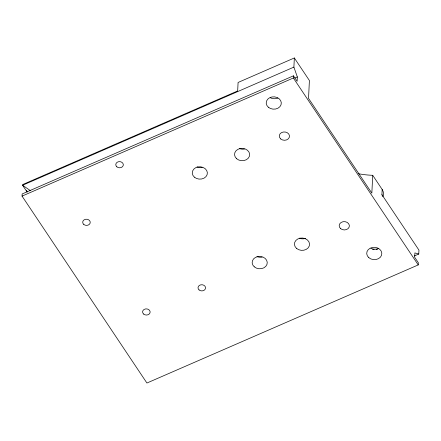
<?xml version="1.0" encoding="UTF-8"?>
<svg xmlns="http://www.w3.org/2000/svg" width="441" height="441" viewBox="0 0 441 441"><rect width="100%" height="100%" fill="white"/><g stroke="black" fill="none" stroke-linecap="round" stroke-linejoin="round"><path stroke-width="0.66" d="M358.478 173.732A75.637 61.806 2.8 0 0 372.717 175.298L382.182 189.465L381.928 194.69L418.95 250.113L418.757 254.033L414.893 252.914L414.678 257.268L418.333 262.742L418.228 264.92L146.914 383.031L22.05 196.113L22.155 193.957L293.469 75.819L297.124 81.293L297.333 76.938L293.893 67.109L294.34 57.969L238.085 82.461L237.671 90.956L22.612 184.597L22.579 185.248L27.166 192.111M418.228 264.92L293.359 77.996L293.469 75.819M372.717 175.298L371.846 193.147L308.535 98.376L309.406 80.521L294.34 57.969M293.893 67.109L22.579 185.248L30.407 190.65M22.05 196.113L293.359 77.996M294.808 78.04L297.333 76.938M414.342 255.956L418.757 254.033M26.432 190.319L27.199 191.46M382.182 189.465L383.174 191.554A11.378 9.3 2.8 0 1 383.064 196.366M381.928 194.69L382.672 196.256M377.502 249.33A13.236 10.816 2.8 0 1 376.123 249.463M374.166 249.446A13.236 10.816 2.8 0 1 372.447 249.242M378.433 248.487A7.563 6.18 2.8 0 1 370.875 248.25M244.485 149.03A7.563 6.18 2.8 0 1 239.342 148.496M202.193 167.442A7.563 6.18 2.8 0 1 197.05 166.913M262.086 257.097A7.563 6.18 2.8 0 1 256.938 256.563M305.624 238.355A7.563 6.18 2.8 0 1 299.23 238.151M277.918 98.018A7.563 6.18 2.8 0 1 270.361 97.781M116.826 166.808A3.782 3.093 2.8 0 0 123.182 165.623A3.782 3.093 2.8 0 0 118.64 161.693A3.782 3.093 2.8 0 0 116.826 166.808M199.067 289.919A3.782 3.093 2.8 0 0 205.423 288.739A3.782 3.093 2.8 0 0 200.881 284.803A3.782 3.093 2.8 0 0 199.067 289.919M368.825 257.671A7.563 6.18 2.8 0 0 381.531 255.3A7.563 6.18 2.8 0 0 372.452 247.44A7.563 6.18 2.8 0 0 368.825 257.671M83.746 224.403A3.782 3.093 2.8 0 0 90.102 223.218A3.782 3.093 2.8 0 0 85.565 219.287A3.782 3.093 2.8 0 0 83.746 224.403M143.639 314.058A3.782 3.093 2.8 0 0 149.995 312.873A3.782 3.093 2.8 0 0 145.453 308.943A3.782 3.093 2.8 0 0 143.639 314.058M340.606 228.609A5.105 4.173 2.8 0 0 349.184 227.01A5.105 4.173 2.8 0 0 343.054 221.707A5.105 4.173 2.8 0 0 340.606 228.609M268.304 107.196A7.563 6.18 2.8 0 0 281.016 104.831A7.563 6.18 2.8 0 0 271.932 96.97A7.563 6.18 2.8 0 0 268.304 107.196M236.657 158.738A7.563 6.18 2.8 0 0 249.369 156.368A7.563 6.18 2.8 0 0 240.284 148.507A7.563 6.18 2.8 0 0 236.657 158.738M194.365 177.155A7.563 6.18 2.8 0 0 207.077 174.785A7.563 6.18 2.8 0 0 197.992 166.924A7.563 6.18 2.8 0 0 194.365 177.155M254.253 266.805A7.563 6.18 2.8 0 0 266.965 264.435A7.563 6.18 2.8 0 0 257.886 256.574A7.563 6.18 2.8 0 0 254.253 266.805M296.545 248.393A7.563 6.18 2.8 0 0 309.257 246.023A7.563 6.18 2.8 0 0 300.172 238.162A7.563 6.18 2.8 0 0 296.545 248.393M280.719 138.943A5.105 4.173 2.8 0 0 289.296 137.344A5.105 4.173 2.8 0 0 283.166 132.041A5.105 4.173 2.8 0 0 280.719 138.943"/></g></svg>
